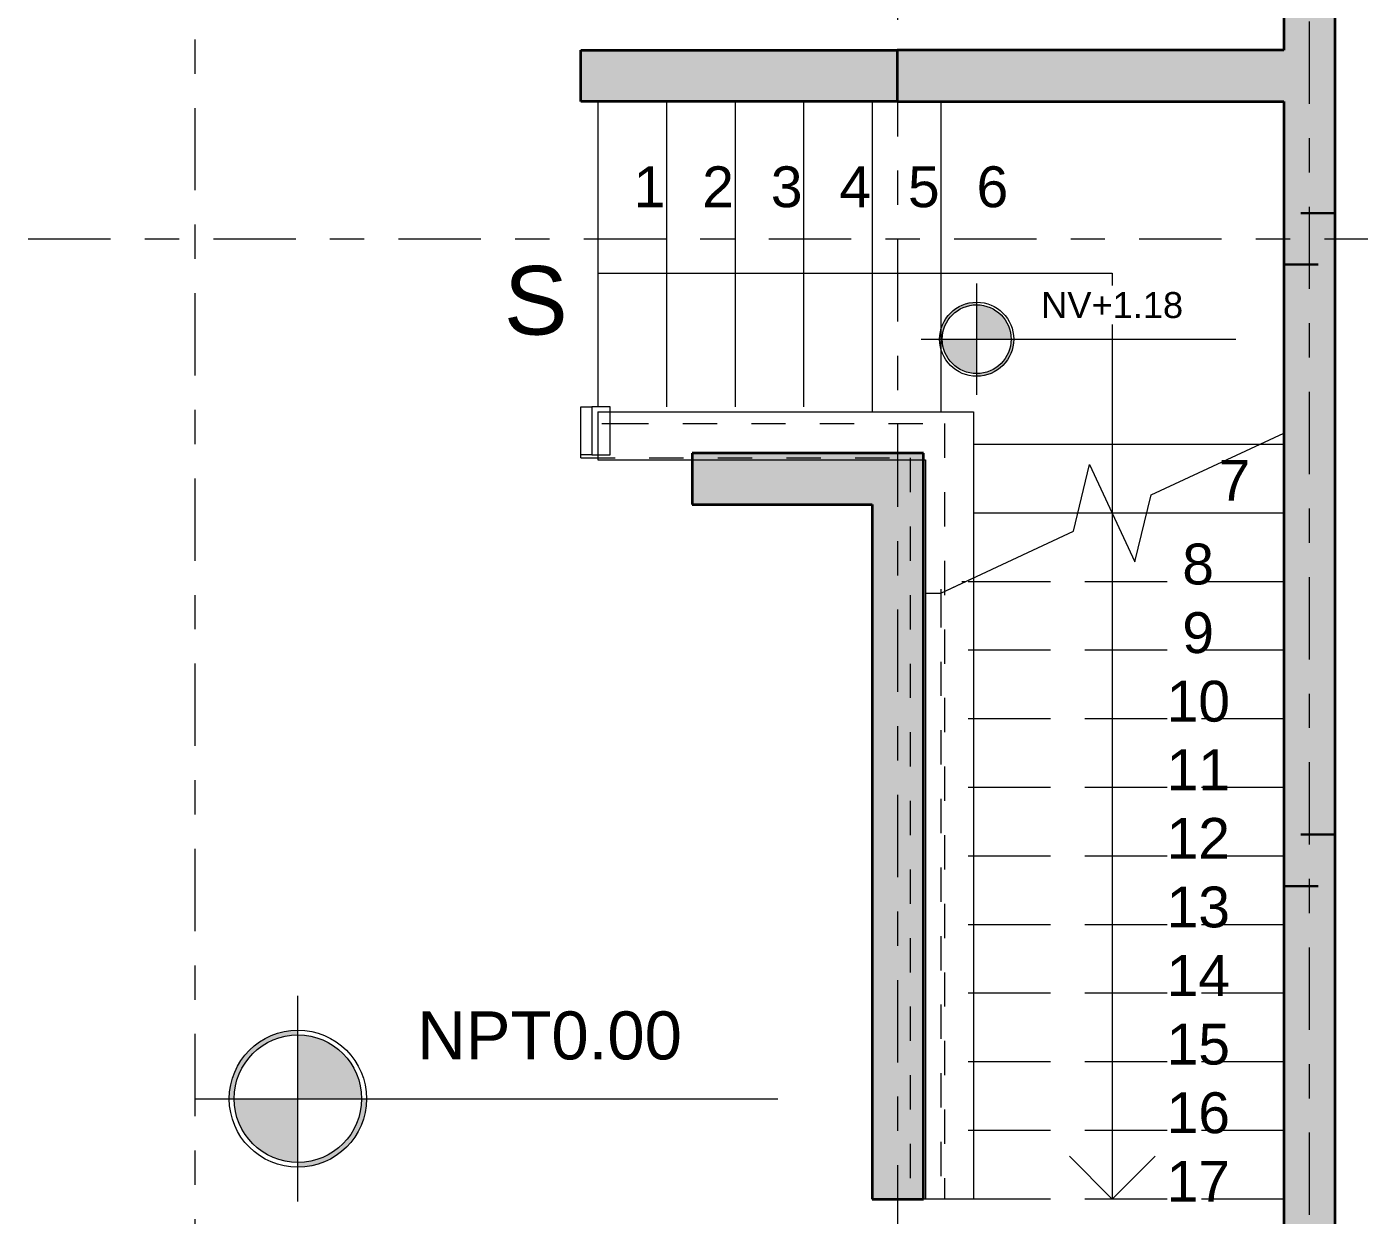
# Model space of a CAD drawing. Header units: millimetres. Extents: x -9559 to 23034, y -7226 to 22400.
# Drawn here: x 187.47 to 191.356, y 42.67 to 46.136 of the extents above; entities that cross this region are included whole.
import ezdxf

# ---------------------------------------------------------------- set-up
doc = ezdxf.new("R2010")
doc.units = ezdxf.units.MM
doc.header["$LTSCALE"] = 0.02
for name, pattern in [('0', [0]), ('ACAD_ISO02W100', [15, 12, -3]), ('ACAD_ISO10W100', [18, 12, -3, 0, -3]), ('DASHED2', [0.375, 0.25, -0.125]), ('Elevado', [0.003969, 0.002381, -0.001587]), ('Trazo', [0.00635, 0.003175, -0.003175])]:
    doc.linetypes.add(name, pattern=pattern)
for name, color, linetype, lineweight in [('A-FLOR-HRAL', 254, 'Continuous', 18), ('A-FLOR-HRAL-MBND', 9, 'Elevado', 18), ('A-Mueble cocina 1', 9, 'Trazo', 9), ('A-Mueble cocina 2', 255, 'Continuous', 9), ('A-Mueble cocina 3', 9, 'Continuous', 9), ('AQ-MUROS', 7, 'Continuous', 35), ('ES-CASTILLOS15X15', 7, 'DASHED2', 30), ('ES-LOSA SOLIDA', 255, '0', 25), ('G-ANNO-DIMS', 252, 'Continuous', 15), ('S-GRID', 253, 'ACAD_ISO10W100', 5)]:
    doc.layers.add(name, color=color, linetype=linetype, lineweight=lineweight)
doc.styles.add('Arial_2', font='arial.ttf', dxfattribs={"height": 0.089297})
doc.styles.add('Arial_4', font='arial.ttf', dxfattribs={"height": 0.105})

# ---------------------------------------------------------------- blocks, each defined once
blk = doc.blocks.new('Barandilla - Barandilla-145365-Nivel 1')
at = {"layer": 'A-FLOR-HRAL'}
for p, q in [((2.5958, -2.6062), (2.6318, -2.6062)), ((2.5342, -2.7062), (2.5342, -2.6974))]:
    blk.add_line(p, q, dxfattribs=at)
at = {"layer": 'A-FLOR-HRAL-MBND'}
for p, q in [((2.6318, -2.6062), (3.5952, -2.6062)), ((3.5952, -2.6062), (3.5952, -4.8672)), ((2.5342, -2.7062), (3.4952, -2.7062)), ((3.4952, -2.7062), (3.4952, -4.8672)), ((3.5952, -4.8672), (3.4952, -4.8672))]:
    blk.add_line(p, q, dxfattribs=at)
blk = doc.blocks.new('Tipo de barandal superior - Barandal superior_interno_-145371-Nivel 1')
at = {"layer": 'A-Mueble cocina 3'}
for p, q in [((2.5342, -2.6974), (2.5342, -2.5574)), ((2.5342, -2.5574), (2.567, -2.5574)), ((2.6201, -2.5574), (2.567, -2.5574)), ((2.567, -2.5574), (2.567, -2.6974)), ((2.6201, -2.6974), (2.6201, -2.5574)), ((2.567, -2.6974), (2.5342, -2.6974)), ((2.567, -2.6974), (2.6201, -2.6974))]:
    blk.add_line(p, q, dxfattribs=at)
blk = doc.blocks.new('Tipo de barandal superior - Barandal superior_interno_-V6-Nivel 1')
at = {"layer": 'A-Mueble cocina 3', "lineweight": 20}
for p, q in [((2.5842, -2.5718), (2.5842, -2.7118)), ((2.5842, -2.5718), (3.3296, -2.5718)), ((3.3296, -2.5718), (3.6796, -2.5718)), ((3.6796, -2.5718), (3.6796, -2.9218)), ((2.5842, -2.7118), (2.8592, -2.7118)), ((2.8592, -2.7118), (3.3296, -2.7118)), ((3.3296, -2.7118), (3.5396, -2.7118)), ((3.5396, -2.7118), (3.5396, -2.9218)), ((3.5396, -2.9218), (3.5396, -3.1003)), ((3.6796, -2.9218), (3.6796, -3.0558)), ((3.5842, -3.1003), (3.6796, -3.0558)), ((3.6796, -3.0558), (3.6796, -4.8672)), ((3.5396, -3.1003), (3.5842, -3.1003)), ((3.5396, -3.1003), (3.5396, -4.8672)), ((3.6796, -4.8672), (3.5396, -4.8672))]:
    blk.add_line(p, q, dxfattribs=at)
blk = doc.blocks.new('Cotas de elevación - Cota de elevación - Destino rellenado-10655-Nivel 1')
at = {"transparency": 33554572}
h = blk.add_hatch(color=256, dxfattribs=at)
h.dxf.hatch_style = 1
h.paths.add_polyline_path([(0.002, 0), (0.001859, 0, -0.414214), (0, -0.001859), (0, -0.002, 0.414214)])
h.paths.add_polyline_path([(0, 0.001859), (0, 0.002, 0.414214), (-0.002, 0), (-0.001859, 0, -0.414214)])
h = blk.add_hatch(color=256, dxfattribs=at)
h.dxf.hatch_style = 1
h.paths.add_polyline_path([(0, 0), (-0.001859, 0, 0.414214), (0, -0.001859)])
h.paths.add_polyline_path([(0, 0.001859), (0, 0), (0.001859, 0, 0.414214)])
at = {"layer": 'G-ANNO-DIMS', "lineweight": 20}
h = blk.add_hatch(dxfattribs=at)
h.set_pattern_fill('AR-B88', color=256, scale=0.1)
h.paths.add_polyline_path([(0, 0.001859), (0, 0), (0.001859, 0, 0.414214)])
h.paths.add_polyline_path([(0, 0), (-0.001859, 0, 0.414214), (0, -0.001859)])
h.paths.add_polyline_path([(0.002, 0), (0.001859, 0, -0.414214), (0, -0.001859), (0, -0.002, 0.414214)])
h.paths.add_polyline_path([(0, 0.001859), (0, 0.002, 0.414214), (-0.002, 0), (-0.001859, 0, -0.414214)])
for p, q in [((0, -0.003), (0, 0.003)), ((-0.003, 0), (0.014, 0))]:
    blk.add_line(p, q, dxfattribs=at)
for radius in [0.002, 0.001859]:
    blk.add_circle((0, 0), radius, dxfattribs=at)

msp = doc.modelspace()

# ---------------------------------------------------------------- hatches: boundary and pattern name
at = {"layer": 'ES-CASTILLOS15X15'}
for points in [[(191.1358, 45.4428), (191.2858, 45.4428), (191.2858, 45.5928), (191.1358, 45.5928), (191.1358, 45.4639)], [(191.1358, 43.6303), (191.2858, 43.6303), (191.2858, 43.7803), (191.1358, 43.7803), (191.1358, 43.6514)]]:
    msp.add_hatch(color=256, dxfattribs=at).paths.add_polyline_path(points)
at = {"layer": 'ES-LOSA SOLIDA', "true_color": 0x000000, "transparency": 33554521}
h = msp.add_hatch(dxfattribs=at)
h.set_pattern_fill('ANGLE', color=18)
h.set_pattern_definition([(0, (102.86, 173.9984), (0, 6.985), [5.08, -1.905]), (90, (102.86, 173.9984), (-6.985, 4e-16), [5.08, -1.905])])
h.paths.add_polyline_path([(188.0358, 52.1178), (186.8358, 52.1178), (186.8358, 51.9678), (187.8858, 51.9678), (187.8858, 49.8428), (188.1233, 49.8428), (188.1233, 49.9928), (188.0358, 49.9928)], flags=17)
h.paths.add_polyline_path([(190.0083, 45.9178), (189.0858, 45.9178), (189.0858, 46.0678), (190.0083, 46.0678), (191.1358, 46.0678), (191.1358, 46.6928), (191.1358, 47.0178), (191.1358, 49.5178), (191.1358, 49.8428), (191.0233, 49.8428), (188.1233, 49.8428), (187.8858, 49.8428), (187.8858, 51.9678), (186.8358, 51.9678), (183.9358, 51.9678), (182.8858, 51.9678), (182.8858, 48.2978), (184.1267, 48.2978), (184.1267, 47.5428), (183.9767, 47.5428), (183.9767, 48.1478), (182.8858, 48.1478), (182.8858, 47.5178), (182.7358, 47.5178), (182.7358, 48.1478), (182.7358, 49.8428), (182.7358, 51.9678), (182.2358, 51.9678), (182.2358, 52.1178), (181.3358, 52.1178), (181.3358, 51.9678), (180.9608, 51.9678), (180.8108, 51.9678), (180.8108, 49.8428), (180.8108, 48.3178), (180.8108, 46.8305), (180.9608, 46.8305), (180.9608, 46.5428), (180.9608, 46.3005), (180.8108, 46.3729), (180.8108, 45.4428), (181.7683, 45.4428), (181.7683, 44.9428), (181.9183, 44.9428), (181.9183, 42.4428), (181.9183, 41.9928), (184.8988, 41.9928), (184.8988, 42.0428), (185.0488, 42.0428), (185.0488, 41.9928), (185.8108, 41.9928), (185.8108, 41.8428), (184.8988, 41.8428), (181.7683, 41.8428), (180.9608, 41.8428), (180.9608, 39.7678), (180.9608, 36.3928), (181.3358, 36.3928), (181.3358, 36.2428), (183.6358, 36.2428), (183.8108, 36.2428), (184.1358, 36.2428), (186.4358, 36.2428), (186.8108, 36.2428), (186.8108, 35.2178), (187.4558, 35.2178), (187.4558, 35.3678), (188.3558, 35.3678), (188.9608, 35.3678), (189.5158, 35.3678), (190.4158, 35.3678), (190.4158, 35.2178), (191.2608, 35.2178), (191.2608, 36.3928), (191.2608, 39.7678), (190.0858, 39.7678), (190.0858, 40.0928), (190.0858, 41.4928), (190.0858, 41.8178), (191.2858, 41.8178), (191.2858, 45.4428), (191.2858, 46.6928), (191.2858, 47.0178), (191.1358, 47.0178), (191.1358, 46.6928), (191.1358, 46.0678), (190.0083, 46.0678)])
h.paths.add_polyline_path([(185.9488, 43.0178), (185.8888, 43.0178), (185.1088, 43.0178), (185.0488, 43.0178), (185.0488, 42.9428), (185.01, 42.9428), (185.0098, 42.9076), (184.9898, 42.9077), (184.9899, 42.9227), (184.9499, 42.923, 0.404481), (184.0842, 42.109), (184.9442, 42.103), (184.9439, 42.063), (184.0839, 42.069), (184.0842, 42.109, -0.404481), (184.9499, 42.923), (184.95, 42.9428), (184.8988, 42.9428), (184.8988, 43.0178), (184.8988, 43.2678), (184.9438, 43.2678), (184.9435, 43.3026), (184.9635, 43.3028), (184.9636, 43.2878), (185.0036, 43.288), (185.0034, 43.328), (185.8633, 43.334, 0.404481), (184.9977, 44.148), (184.9577, 44.1477), (184.9578, 44.1327), (184.9378, 44.1326), (184.9375, 44.1678), (185.0488, 44.1678), (185.0488, 45.4428), (186.8108, 45.4428), (186.8108, 43.1678), (185.9488, 43.1678)], flags=16)
h.paths.add_polyline_path([(185.8888, 43.0878), (185.8888, 43.0728), (185.9038, 43.0728), (185.9038, 43.0428), (185.8888, 43.0428), (185.0938, 43.0428), (185.0938, 43.0728), (185.1088, 43.0728), (185.1088, 43.0878)], flags=0)
h.paths.add_polyline_path([(189.4108, 44.8928), (190.0858, 44.8928), (190.0858, 42.7178), (189.9358, 42.7178), (189.9358, 44.7428), (189.4108, 44.7428)], flags=16)
h.paths.add_polyline_path([(186.7858, 42.0028), (186.7858, 41.9928), (186.7108, 41.9928), (186.7108, 41.8428), (186.7808, 41.8428), (186.7808, 41.8328), (186.7108, 41.8328), (186.7108, 40.9428), (186.6708, 40.9428), (186.6708, 41.8228), (186.6958, 41.8228), (186.6958, 41.8328), (186.7108, 41.8328), (186.7108, 41.8428), (186.6858, 41.8428), (186.6858, 41.8778), (186.6758, 41.8778), (186.6758, 41.9928), (186.7108, 41.9928), (186.7108, 42.0028)], flags=16)
h.paths.add_polyline_path([(182.7958, 46.6378), (181.9358, 46.6378), (181.9358, 46.6778), (182.7958, 46.6778)], flags=16)
h.paths.add_polyline_path([(189.9358, 41.4928), (189.9808, 41.4928), (189.9808, 41.4528), (189.9358, 41.4528)], flags=16)
h.paths.add_polyline_path([(189.9358, 40.0928), (189.9358, 40.1328), (189.9808, 40.1328), (189.9808, 40.0928)], flags=16)
h.paths.add_polyline_path([(180.9941, 46.8482), (180.9941, 46.8781), (180.9936, 46.8781), (180.9936, 46.8496)], flags=0)
edge = h.paths.add_edge_path(flags=16)
edge.add_line((182.4313, 48.6378), (182.3963, 48.6378))
edge.add_line((182.3963, 48.6378), (182.3963, 48.6338))
edge.add_arc((182.3963, 48.6238), 0.01, 90, 180)
edge.add_arc((182.3813, 48.6097), 0.015, 0, 70.5288, ccw=False)
edge.add_arc((182.3813, 48.6097), 0.015, -180, 0, ccw=False)
edge.add_arc((182.3813, 48.6097), 0.015, 109.4712, 180, ccw=False)
edge.add_arc((182.3663, 48.6238), 0.01, 0, 90)
edge.add_line((182.3663, 48.6338), (181.9023, 48.6377))
edge.add_line((181.9023, 48.6377), (181.9023, 48.5538))
edge.add_line((181.9023, 48.5538), (181.8933, 48.5538))
edge.add_line((181.8933, 48.5538), (181.8933, 48.4998))
edge.add_line((181.8933, 48.4998), (180.9608, 48.4998))
edge.add_line((180.9608, 48.4998), (180.9608, 48.3178))
edge.add_line((180.9608, 48.3178), (180.962, 48.3178))
edge.add_line((180.962, 48.3178), (180.962, 48.3058))
edge.add_line((180.962, 48.3058), (180.9871, 48.3075))
edge.add_line((180.9871, 48.3075), (180.9871, 48.3178))
edge.add_line((180.9871, 48.3178), (180.9969, 48.3178))
edge.add_line((180.9969, 48.3178), (180.9969, 48.3089))
edge.add_line((180.9969, 48.3089), (180.9969, 46.8395))
edge.add_line((180.9969, 46.8395), (180.9964, 46.8435))
edge.add_arc((181.002, 46.8492), 0.008, 201.946, 225, ccw=False)
edge.add_spline(control_points=[(180.9946, 46.8462), (180.9947, 46.8459), (180.9948, 46.8457), (180.9948, 46.8455)], knot_values=[0.854237, 0.854237, 0.854237, 0.854237, 1, 1, 1, 1], degree=3, periodic=0)
edge.add_line((180.9953, 46.8444), (180.9953, 46.8448))
edge.add_arc((181.002, 46.8492), 0.008, 147.2745, 212.7255, ccw=False)
edge.add_line((180.9953, 46.8535), (180.9953, 46.8892))
edge.add_line((180.9953, 46.8892), (180.9888, 46.8892))
edge.add_line((180.9888, 46.8892), (180.9888, 46.8781))
edge.add_line((180.9888, 46.8781), (180.965, 46.8781))
edge.add_line((180.965, 46.8781), (180.965, 46.8906))
edge.add_arc((181.0117, 46.8572), 0.0574, 144.36, 161.9507)
edge.add_line((180.9571, 46.8749), (180.9523, 46.8749))
edge.add_line((180.9523, 46.8749), (180.9523, 46.8594))
edge.add_line((180.9523, 46.8594), (180.9514, 46.8594))
edge.add_line((180.9514, 46.8594), (180.9514, 46.8447))
edge.add_line((180.9514, 46.8447), (180.9087, 46.8447))
edge.add_line((180.9087, 46.8447), (180.9087, 46.8594))
edge.add_line((180.9087, 46.8594), (180.9087, 46.8606))
edge.add_line((180.9087, 46.8606), (180.9072, 46.8606))
edge.add_line((180.9072, 46.8606), (180.9072, 48.2878))
edge.add_line((180.9072, 48.2878), (180.9072, 48.3036))
edge.add_line((180.9072, 48.3036), (180.9514, 48.3036))
edge.add_line((180.9514, 48.3036), (180.9514, 48.2889))
edge.add_line((180.9514, 48.2889), (180.9515, 48.2878))
edge.add_line((180.9515, 48.2878), (180.9523, 48.2878))
edge.add_line((180.9523, 48.2878), (180.9523, 48.2734))
edge.add_line((180.9523, 48.2734), (180.9571, 48.2734))
edge.add_arc((181.0117, 48.2912), 0.0574, 198.0493, 215.64)
edge.add_line((180.965, 48.2577), (180.965, 48.2702))
edge.add_line((180.965, 48.2702), (180.965, 48.2702))
edge.add_line((180.965, 48.2702), (180.9936, 48.2702))
edge.add_line((180.9936, 48.2702), (180.9936, 48.3003))
edge.add_arc((180.9858, 48.3057), 0.00953, 325.0848, 368.5608)
edge.add_line((180.9952, 48.3072), (180.9969, 48.3089))
edge.add_line((180.9969, 48.3089), (180.9969, 48.3178))
edge.add_line((180.9969, 48.3178), (180.9871, 48.3178))
edge.add_line((180.9871, 48.3178), (180.9871, 48.3075))
edge.add_line((180.9871, 48.3075), (180.962, 48.3058))
edge.add_line((180.962, 48.3058), (180.962, 48.3178))
edge.add_line((180.962, 48.3178), (180.9608, 48.3178))
edge.add_line((180.9608, 48.3178), (180.9608, 48.4998))
edge.add_line((180.9608, 48.4998), (181.8933, 48.4998))
edge.add_line((181.8933, 48.4998), (181.8933, 48.5538))
edge.add_line((181.8933, 48.5538), (181.8933, 48.5888))
edge.add_line((181.8933, 48.5888), (181.7933, 48.5888))
edge.add_line((181.7933, 48.5888), (181.7933, 48.5998))
edge.add_line((181.7933, 48.5998), (180.9608, 48.5998))
edge.add_line((180.9608, 48.5998), (180.9608, 49.7678))
edge.add_line((180.9608, 49.7678), (181.7933, 49.7678))
edge.add_line((181.7933, 49.7678), (181.7933, 49.7788))
edge.add_line((181.7933, 49.7788), (181.8933, 49.7788))
edge.add_line((181.8933, 49.7788), (181.8933, 49.8138))
edge.add_line((181.8933, 49.8138), (181.9023, 49.8138))
edge.add_line((181.9023, 49.8138), (181.9023, 49.7298))
edge.add_line((181.9023, 49.7298), (182.3663, 49.7298))
edge.add_line((182.3663, 49.7298), (182.3663, 49.7338))
edge.add_arc((182.3663, 49.7438), 0.01, 270, 360)
edge.add_arc((182.3813, 49.758), 0.015, 180, 250.5288, ccw=False)
edge.add_arc((182.3813, 49.758), 0.015, 0, 180, ccw=False)
edge.add_arc((182.3813, 49.758), 0.015, -70.5288, 0, ccw=False)
edge.add_arc((182.3963, 49.7438), 0.01, 180, 270)
edge.add_line((182.3963, 49.7338), (182.4313, 49.7298))
edge.add_line((182.4313, 49.7298), (182.4313, 49.7148))
edge.add_line((182.4313, 49.7148), (182.4311, 49.7148))
edge.add_arc((181.8872, 49.7258), 0.544, 270.0101, 358.8414, ccw=False)
edge.add_arc((181.8873, 48.6378), 0.544, 1.58, 90, ccw=False)
edge.add_line((182.4311, 48.6528), (182.4313, 48.6528))
edge.add_line((182.4313, 48.6528), (182.4313, 48.6378))
h.paths.add_polyline_path([(183.9326, 36.3928), (183.9326, 37.0276), (186.639, 37.0276), (186.639, 36.3928)], flags=16)
h.paths.add_polyline_path([(186.4358, 36.3928), (184.1358, 36.3928), (184.1358, 36.4688), (186.4358, 36.4688)], flags=16)
h.paths.add_polyline_path([(181.8503, 48.6338), (181.8503, 48.6428), (181.8873, 48.6481), (181.8873, 48.6548), (181.8893, 48.6548), (181.8893, 48.6484), (181.8873, 48.6481), (181.8873, 48.6338)], flags=0)
h.paths.add_polyline_path([(180.9936, 46.8892), (180.9936, 48.2591), (180.9888, 48.2702), (180.9888, 48.2591)], flags=16)
h.paths.add_polyline_path([(180.9254, 48.2878), (180.9087, 48.2878), (180.9087, 48.2889), (180.9254, 48.2889)], flags=0)
h.paths.add_polyline_path([(182.3963, 49.7298), (182.3663, 49.7298), (182.3663, 49.7338), (182.3963, 49.7338)], flags=0)
edge = h.paths.add_edge_path(flags=0)
edge.add_spline(control_points=[(180.9952, 48.3043), (180.9952, 48.3041), (180.9951, 48.3039), (180.995, 48.3036), (180.995, 48.3035)], knot_values=[-0.728501, -0.728501, -0.728501, -0.728501, -0.624439, -0.562604, -0.562604, -0.562604, -0.562604], degree=3, periodic=0)
edge.add_spline(control_points=[(180.995, 48.3035), (180.995, 48.3033), (180.9949, 48.3031), (180.9948, 48.3029)], knot_values=[-0.854128, -0.854128, -0.854128, -0.854128, -0.728501, -0.728501, -0.728501, -0.728501], degree=3, periodic=0)
edge.add_spline(control_points=[(180.9948, 48.3029), (180.9948, 48.3026), (180.9947, 48.3024), (180.9946, 48.3022)], knot_values=[-1, -1, -1, -1, -0.854128, -0.854128, -0.854128, -0.854128], degree=3, periodic=0)
edge.add_arc((181.002, 48.2992), 0.008, 160.5474, 187.9955)
h.paths.add_polyline_path([(181.8873, 49.7128), (181.8893, 49.7128), (181.8893, 49.7148), (181.8887, 49.7193), (181.8873, 49.7195)], flags=0)
h.paths.add_polyline_path([(181.8853, 49.7338), (181.8853, 49.7298), (181.8503, 49.7298), (181.7933, 49.7338)], flags=0)
h.paths.add_polyline_path([(182.2158, 51.1678), (182.1758, 51.1678), (182.1758, 52.0278), (182.2158, 52.0278)], flags=16)
h = msp.add_hatch(color=18, dxfattribs=at)
h.dxf.hatch_style = 1
h.paths.add_polyline_path([(191.2858, 45.4428), (191.2858, 46.6928), (191.2858, 47.0178), (191.1358, 47.0178), (191.1358, 46.0678), (190.0083, 46.0678), (190.0083, 45.9178), (191.1358, 45.9178), (191.1358, 45.4428), (191.1358, 41.9678), (189.9358, 41.9678), (189.9358, 41.4928), (190.0858, 41.4928), (190.0858, 41.8178), (191.2858, 41.8178)])
h.paths.add_polyline_path([(190.0858, 44.8928), (189.4108, 44.8928), (189.4108, 44.7428), (189.9358, 44.7428), (189.9358, 42.7178), (190.0858, 42.7178)])
h.paths.add_polyline_path([(190.0083, 46.0678), (189.0858, 46.0678), (189.0858, 45.9178), (190.0083, 45.9178)])

# ---------------------------------------------------------------- linework, layer by layer
at = {"layer": 'A-Mueble cocina 1'}
for p, q in [((191.1358, 44.951), (191.1358, 42.7178)), ((191.1358, 44.9178), (191.0647, 44.9178)), ((191.1358, 44.9178), (191.0647, 44.9178)), ((190.1358, 44.4958), (190.1358, 44.4847)), ((190.1358, 44.4847), (190.1358, 42.7178))]:
    msp.add_line(p, q, dxfattribs=at)
at = {"layer": 'A-Mueble cocina 2'}
for p, q in [((189.1358, 45.9178), (189.1358, 45.0276)), ((189.1358, 45.9178), (189.1358, 45.0276)), ((189.3358, 45.9178), (189.3358, 45.0276)), ((189.3358, 45.9178), (189.3358, 45.0276)), ((189.5358, 45.9178), (189.5358, 45.0276)), ((189.5358, 45.9178), (189.5358, 45.0276)), ((189.7358, 45.9178), (189.7358, 45.0276)), ((189.7358, 45.9178), (189.7358, 45.0276)), ((189.9358, 45.9178), (189.9358, 45.0132)), ((189.9358, 45.9178), (189.9358, 45.0132)), ((190.1358, 45.9178), (190.1358, 45.0132)), ((190.1358, 45.9178), (190.1358, 45.0132)), ((189.3358, 45.4178), (189.5358, 45.4178)), ((189.5358, 45.4178), (189.7358, 45.4178)), ((189.7358, 45.4178), (189.9358, 45.4178)), ((189.9358, 45.4178), (190.1358, 45.4178)), ((190.1358, 45.4178), (190.6358, 45.4178)), ((190.7491, 44.7707), (191.1358, 44.951)), ((191.0647, 44.9178), (190.2312, 44.9178)), ((191.0647, 44.9178), (190.2312, 44.9178)), ((190.5225, 44.665), (190.5697, 44.8594)), ((190.5697, 44.8594), (190.7018, 44.5762)), ((190.7018, 44.5762), (190.7491, 44.7707)), ((190.5353, 44.7178), (190.2312, 44.7178)), ((190.5353, 44.7178), (190.2312, 44.7178)), ((190.6358, 44.7178), (190.5353, 44.7178)), ((190.6358, 44.7178), (190.5353, 44.7178)), ((190.7362, 44.7178), (190.6358, 44.7178)), ((190.7362, 44.7178), (190.6358, 44.7178)), ((191.1358, 44.7178), (190.7362, 44.7178)), ((191.1358, 44.7178), (190.7362, 44.7178)), ((190.1358, 44.4847), (190.5225, 44.665)), ((190.2069, 44.5178), (190.1968, 44.5178)), ((190.2069, 44.5178), (190.1968, 44.5178))]:
    msp.add_line(p, q, dxfattribs=at)
at = {"layer": 'A-Mueble cocina 2', "color": 18, "true_color": 0x000000}
for p, q in [((189.1358, 45.4178), (190.6358, 45.4178)), ((190.6358, 45.4178), (190.6358, 42.7178)), ((190.6358, 42.7178), (190.5108, 42.8428)), ((190.6358, 42.7178), (190.7608, 42.8428))]:
    msp.add_line(p, q, dxfattribs=at)
at = {"layer": 'A-Mueble cocina 2', "linetype": 'ACAD_ISO02W100'}
for p, q in [((191.1358, 44.5178), (190.2069, 44.5178)), ((191.1358, 44.5178), (190.2069, 44.5178)), ((191.1358, 44.3178), (190.1358, 44.3178)), ((191.1358, 44.3178), (190.1358, 44.3178)), ((191.1358, 44.1178), (190.1358, 44.1178)), ((191.1358, 44.1178), (190.1358, 44.1178)), ((191.1358, 43.9178), (190.1358, 43.9178)), ((191.1358, 43.9178), (190.1358, 43.9178)), ((191.1358, 43.7178), (190.1358, 43.7178)), ((191.1358, 43.7178), (190.1358, 43.7178)), ((191.1358, 43.5178), (190.1358, 43.5178)), ((191.1358, 43.5178), (190.1358, 43.5178)), ((191.1358, 43.3178), (190.1358, 43.3178)), ((191.1358, 43.3178), (190.1358, 43.3178)), ((191.1358, 43.1178), (190.1358, 43.1178)), ((191.1358, 43.1178), (190.1358, 43.1178)), ((191.1358, 42.9178), (190.1358, 42.9178)), ((191.1358, 42.9178), (190.1358, 42.9178)), ((191.1358, 42.7178), (190.1358, 42.7178))]:
    msp.add_line(p, q, dxfattribs=at)
at = {"layer": 'AQ-MUROS'}
for p, q in [((191.1358, 47.0178), (191.1358, 46.0678)), ((191.2858, 45.4428), (191.2858, 46.6928)), ((189.0858, 46.0678), (190.0083, 46.0678)), ((189.0858, 45.9178), (189.0858, 46.0678)), ((191.1358, 46.0678), (190.0083, 46.0678)), ((190.0083, 46.0678), (190.0083, 45.9178)), ((190.0083, 45.9178), (189.0858, 45.9178)), ((190.0083, 45.9178), (191.1358, 45.9178)), ((191.1358, 45.9178), (191.1358, 45.4428)), ((191.1358, 45.4428), (191.1358, 41.9678)), ((191.2858, 41.8178), (191.2858, 45.4428)), ((190.0858, 44.8928), (189.4108, 44.8928)), ((189.4108, 44.8928), (189.4108, 44.7428)), ((190.0858, 42.7178), (190.0858, 44.8928)), ((189.4108, 44.7428), (189.9358, 44.7428)), ((189.9358, 44.7428), (189.9358, 42.7178)), ((189.9358, 42.7178), (190.0858, 42.7178))]:
    msp.add_line(p, q, dxfattribs=at)
at = {"layer": 'ES-CASTILLOS15X15'}
for p, q in [((191.2858, 45.5928), (191.1358, 45.5928)), ((191.1358, 45.5928), (191.1358, 45.4428)), ((191.2858, 45.4428), (191.2858, 45.5928)), ((191.1358, 45.4428), (191.2858, 45.4428)), ((191.2858, 43.7803), (191.1358, 43.7803)), ((191.1358, 43.7803), (191.1358, 43.6303)), ((191.2858, 43.6303), (191.2858, 43.7803)), ((191.1358, 43.6303), (191.2858, 43.6303))]:
    msp.add_line(p, q, dxfattribs=at)
at = {"layer": 'S-GRID'}
for p, q in [((190.0108, 32.8564), (190.0108, 55.2544)), ((191.2108, 33.4914), (191.2108, 54.6194)), ((187.9608, 54.5391), (187.9608, 33.3981)), ((178.8345, 45.5178), (193.3198, 45.5178))]:
    msp.add_line(p, q, dxfattribs=at)

# ---------------------------------------------------------------- block references
at = {"layer": 'A-Mueble cocina 2'}
for p, xscale, yscale, zscale in [((190.2404, 45.2249), 54.00520746988553, 54.00520746988553, 54.00520746988553), ((188.2608, 43.0104), 99.99999999999993, 99.99999999999993, 99.99999999999993)]:
    msp.add_blockref('Cotas de elevación - Cota de elevación - Destino rellenado-10655-Nivel 1', p, dxfattribs=dict(at, xscale=xscale, yscale=yscale, zscale=zscale))
for name in ['Tipo de barandal superior - Barandal superior_interno_-145371-Nivel 1', 'Tipo de barandal superior - Barandal superior_interno_-V6-Nivel 1', 'Barandilla - Barandilla-145365-Nivel 1']:
    msp.add_blockref(name, (186.5515, 47.585), dxfattribs=at)

# ---------------------------------------------------------------- texts
at = {"layer": 'A-Mueble cocina 1', "insert": (190.946, 44.8729), "char_height": 0.1191, "width": 0.109888, "attachment_point": 1, "line_spacing_factor": 0.941778, "style": 'Arial_2'}
msp.add_mtext('7', dxfattribs=at)
at = {"layer": 'A-Mueble cocina 2', "attachment_point": 1, "line_spacing_factor": 0.941778, "style": 'Arial_2'}
for s, insert, char_height, width in [('1', (189.24, 45.729), 0.1191, 0.109888), ('2', (189.44, 45.729), 0.1191, 0.109888), ('3', (189.64, 45.729), 0.1191, 0.109888), ('4', (189.84, 45.729), 0.1191, 0.109888), ('5', (190.04, 45.729), 0.1191, 0.109888), ('6', (190.24, 45.729), 0.1191, 0.109888), ('8', (190.84, 44.629), 0.1191, 0.109888), ('9', (190.84, 44.429), 0.1191, 0.109888), ('10', (190.7942, 44.229), 0.11906, 0.219776), ('11', (190.7942, 44.029), 0.11906, 0.219776), ('12', (190.7942, 43.829), 0.11906, 0.219776), ('13', (190.7942, 43.629), 0.11906, 0.219776), ('14', (190.7942, 43.429), 0.11906, 0.219776), ('15', (190.7942, 43.229), 0.11906, 0.219776), ('16', (190.7942, 43.029), 0.11906, 0.219776), ('17', (190.7942, 42.829), 0.11906, 0.219776)]:
    msp.add_mtext(s, dxfattribs=dict(at, insert=insert, char_height=char_height, width=width))

# ---------------------------------------------------------------- next in the draw order: texts
at = {"layer": 'A-Mueble cocina 2', "insert": (188.8615, 45.4384), "char_height": 0.2, "width": 0.162441, "attachment_point": 1, "style": 'Arial_4', "bg_fill": 3, "box_fill_scale": 1.25, "bg_fill_color": 256, "bg_fill_true_color": 13158600, "bg_fill_transparency": 0}
msp.add_mtext('S', dxfattribs=at)
at = {"layer": 'A-Mueble cocina 2', "color": 18, "true_color": 0x000000, "attachment_point": 1, "line_spacing_factor": 0.941778, "style": 'Arial_4', "bg_fill": 3, "box_fill_scale": 1.25, "bg_fill_color": 256, "bg_fill_true_color": 13158600, "bg_fill_transparency": 0}
for s, insert, char_height, width in [('NV+1.18', (190.4285, 45.3624), 0.07561, 0.287871), ('NPT0.00', (188.6091, 43.2649), 0.14, 0.533043)]:
    msp.add_mtext(s, dxfattribs=dict(at, insert=insert, char_height=char_height, width=width))

doc.saveas('drawing.dxf')
